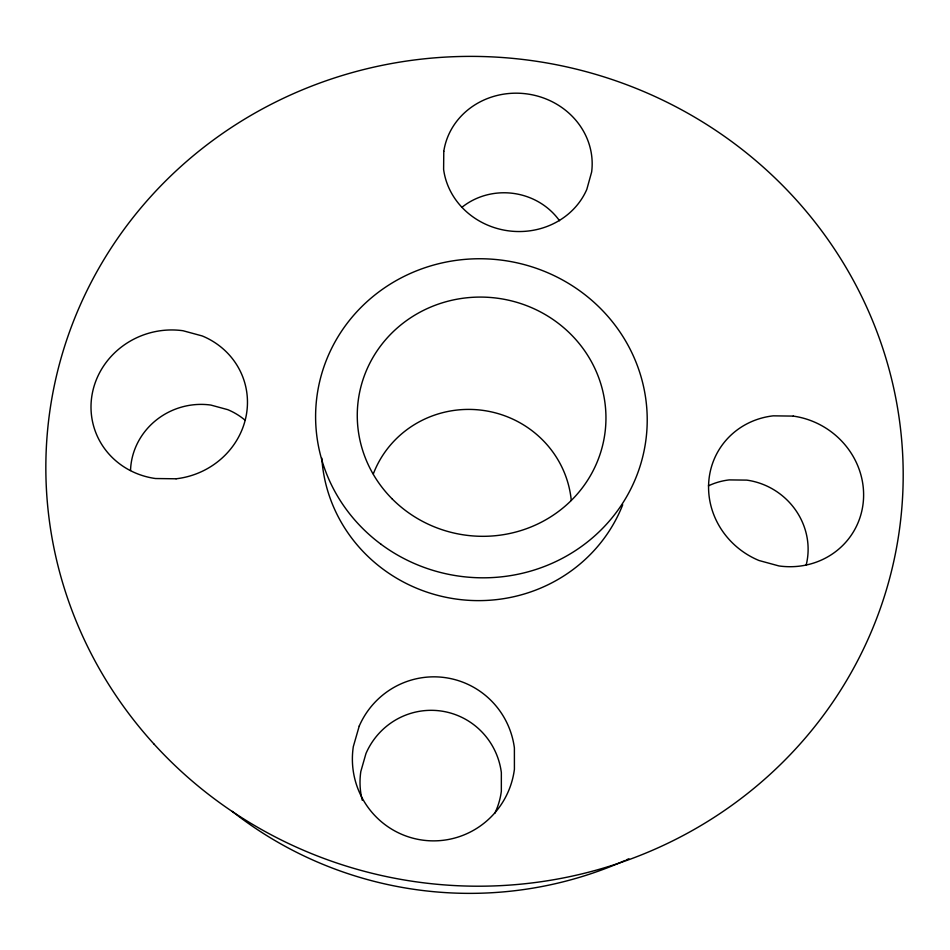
<?xml version="1.0" encoding="UTF-8"?>
<svg xmlns="http://www.w3.org/2000/svg" width="950" height="950" viewBox="0 0 950 950"><rect width="100%" height="100%" fill="white"/><g stroke="black" fill="none" stroke-linecap="round" stroke-linejoin="round"><path stroke-width="1.43" d="M494.772 813.366A71.784 70.953 -82.4 0 0 501.339 791.279L501.351 772.564A71.784 70.953 -82.4 0 0 440.966 711.004A71.784 70.953 -82.4 0 0 365.964 753.528L360.822 771.507A71.784 70.953 -82.4 0 0 362.259 800.232M462.128 207.148A65.811 61.738 7.6 0 1 559.526 220.744M373.338 473.86A102.434 99.726 7.6 0 1 482.659 410.341A102.434 99.726 7.6 0 1 571.283 500.496M628.864 858.752A376.058 366.593 7.6 0 1 626.193 859.964M624.851 860.557A376.058 366.593 7.6 0 1 232.227 811.371M622.725 504.771A155.741 150.326 7.5 0 1 453.91 598.726A155.741 150.326 7.5 0 1 321.824 458.137M708.391 485.854A69.017 65.871 34.5 0 1 729.208 479.904L746.795 480.118A69.017 65.871 34.5 0 1 806.134 565.202M130.53 470.499A68.911 65.776 -19.3 0 1 210.864 405.068L227.798 409.676A68.911 65.776 -19.3 0 1 245.041 420.173M443.781 151.347L443.614 169.421A74.646 69.077 7.6 0 0 507.989 230.767A74.646 69.077 7.6 0 0 586.815 189.394L591.648 171.974A74.646 69.077 7.6 0 0 527.238 93.955A74.646 69.077 7.6 0 0 443.781 151.347M359.231 726.073L353.317 746.617A82.032 81.344 -82.1 0 0 422.322 840.085A82.032 81.344 -82.1 0 0 514.413 769.274L514.389 747.887A82.032 81.344 -82.1 0 0 445.158 677.623A82.032 81.344 -82.1 0 0 359.231 726.073M176.083 478.788L155.467 478.527A78.601 74.29 -17.3 0 1 92.221 393.846A78.601 74.29 -17.3 0 1 182.982 330.731L202.255 335.956A78.601 74.29 -17.3 0 1 246.287 415.209A78.601 74.29 -17.3 0 1 176.083 478.788M793.238 416.1L773.217 415.839A78.743 74.433 32.4 0 0 708.914 479.999A78.743 74.433 32.4 0 0 758.991 560.5L778.917 565.939A78.743 74.433 32.4 0 0 863.289 501.838A78.743 74.433 32.4 0 0 793.238 416.1M392.172 498.904A124.426 119.534 7.5 0 0 601.136 450.858A124.426 119.534 7.5 0 0 451.511 300.342A124.426 119.534 7.5 0 0 392.172 498.904M154.114 744.182A428.925 414.663 7.6 0 0 881.363 605.494A428.925 414.663 7.6 0 0 388.087 64.172A428.925 414.663 7.6 0 0 154.114 744.182M381.045 544.267A165.917 159.422 7.5 0 0 645.893 440.052A165.917 159.422 7.5 0 0 417.276 270.536A165.917 159.422 7.5 0 0 381.045 544.267"/></g></svg>
